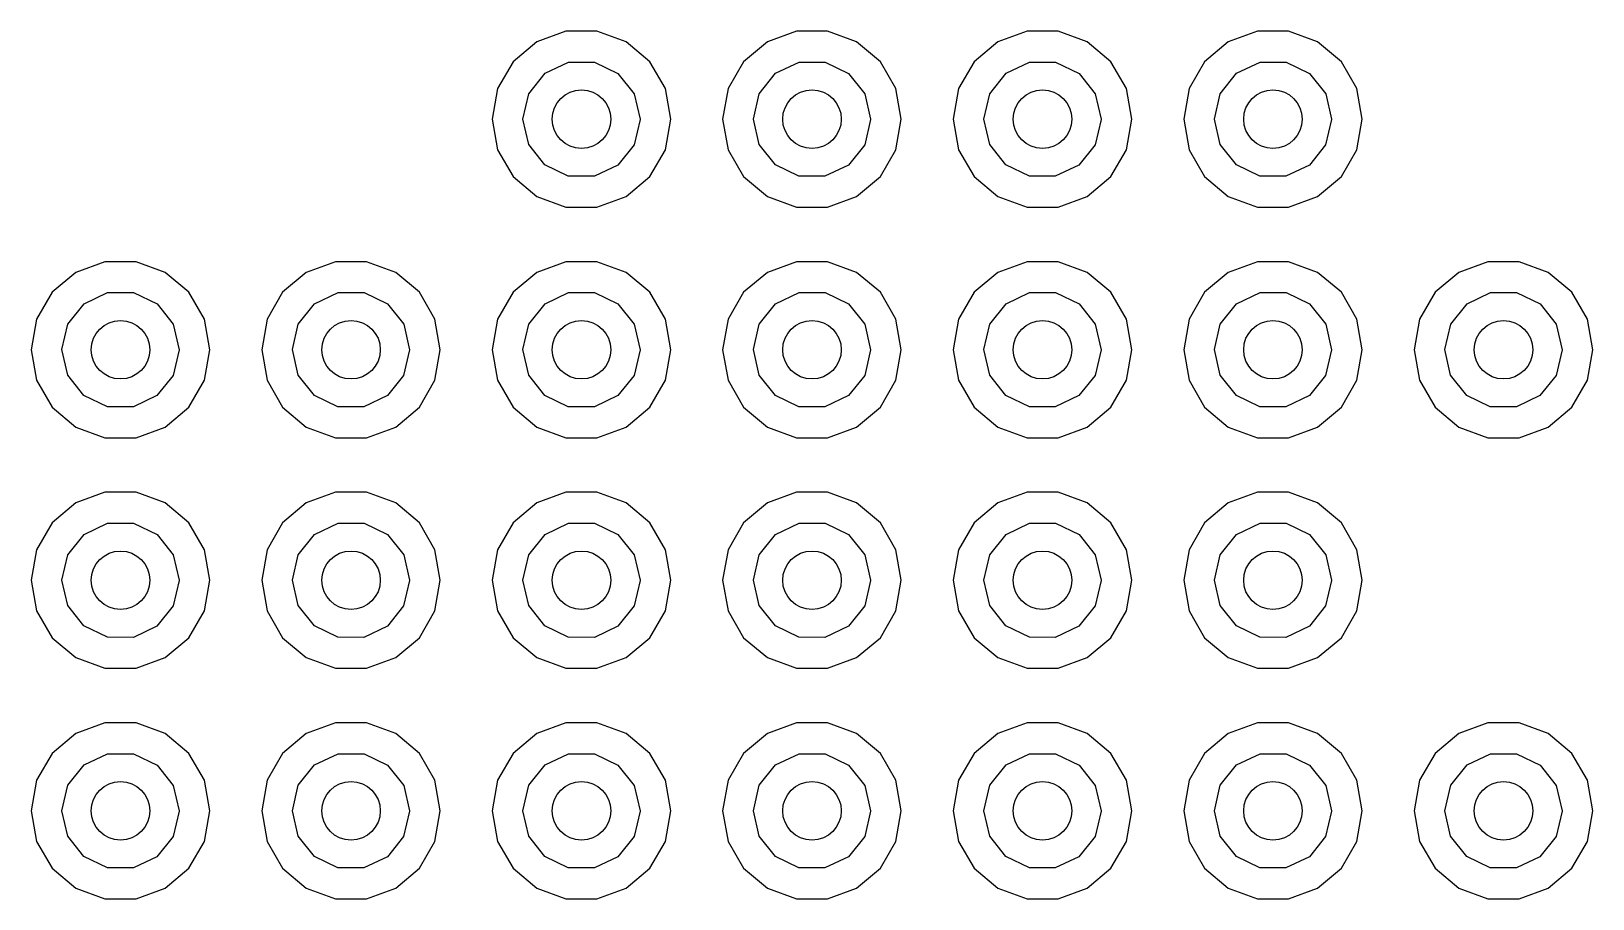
# Model space of a CAD drawing. Extents: x 2.01 to 4.77, y -4.11 to -1.35.
# Drawn here: x 2.9071 to 3.1205, y -2.6911 to -2.5726 of the extents above; entities that cross this region are included whole.
import ezdxf

# ---------------------------------------------------------------- set-up
doc = ezdxf.new("R2010")
doc.units = 0
doc.header["$MEASUREMENT"] = 0
doc.layers.add('BLACK', color=7, linetype='CONTINUOUS')

msp = doc.modelspace()

# ---------------------------------------------------------------- linework, layer by layer
at = {"layer": 'BLACK', "linetype": 'CONTINUOUS'}
for p, q in [((2.98016, -2.57263), (2.97618, -2.57408)), ((2.9844, -2.57263), (2.98016, -2.57263)), ((2.98839, -2.57408), (2.9844, -2.57263)), ((3.01166, -2.57263), (3.00768, -2.57408)), ((3.0159, -2.57263), (3.01166, -2.57263)), ((3.01988, -2.57408), (3.0159, -2.57263)), ((3.04316, -2.57263), (3.03917, -2.57408)), ((3.0474, -2.57263), (3.04316, -2.57263)), ((3.05138, -2.57408), (3.0474, -2.57263)), ((3.07465, -2.57263), (3.07067, -2.57408)), ((3.07889, -2.57263), (3.07465, -2.57263)), ((3.08287, -2.57408), (3.07889, -2.57263)), ((2.97618, -2.57408), (2.97293, -2.5768)), ((2.99163, -2.5768), (2.98839, -2.57408)), ((3.00768, -2.57408), (3.00443, -2.5768)), ((3.02313, -2.5768), (3.01988, -2.57408)), ((3.03917, -2.57408), (3.03593, -2.5768)), ((3.05463, -2.5768), (3.05138, -2.57408)), ((3.07067, -2.57408), (3.06742, -2.5768)), ((3.08612, -2.5768), (3.08287, -2.57408)), ((2.97293, -2.5768), (2.97081, -2.58047)), ((2.9773, -2.57838), (2.98051, -2.57684)), ((2.98051, -2.57684), (2.98407, -2.57685)), ((2.98407, -2.57685), (2.98727, -2.57839)), ((2.99375, -2.58047), (2.99163, -2.5768)), ((3.00443, -2.5768), (3.00231, -2.58047)), ((3.0088, -2.57838), (3.01201, -2.57684)), ((3.01201, -2.57684), (3.01557, -2.57685)), ((3.01557, -2.57685), (3.01877, -2.57839)), ((3.02525, -2.58047), (3.02313, -2.5768)), ((3.03593, -2.5768), (3.03381, -2.58047)), ((3.0403, -2.57838), (3.0435, -2.57684)), ((3.0435, -2.57684), (3.04706, -2.57685)), ((3.04706, -2.57685), (3.05027, -2.57839)), ((3.05674, -2.58047), (3.05463, -2.5768)), ((3.06742, -2.5768), (3.0653, -2.58047)), ((3.07179, -2.57838), (3.075, -2.57684)), ((3.075, -2.57684), (3.07856, -2.57685)), ((3.07856, -2.57685), (3.08176, -2.57839)), ((3.08824, -2.58047), (3.08612, -2.5768)), ((2.97508, -2.58116), (2.9773, -2.57838)), ((2.98727, -2.57839), (2.98949, -2.58118)), ((3.00658, -2.58116), (3.0088, -2.57838)), ((3.01877, -2.57839), (3.02099, -2.58118)), ((3.03807, -2.58116), (3.0403, -2.57838)), ((3.05027, -2.57839), (3.05248, -2.58118)), ((3.06957, -2.58116), (3.07179, -2.57838)), ((3.08176, -2.57839), (3.08398, -2.58118)), ((2.97081, -2.58047), (2.97008, -2.58465)), ((2.97428, -2.58463), (2.97508, -2.58116)), ((2.98949, -2.58118), (2.99028, -2.58465)), ((2.99449, -2.58465), (2.99375, -2.58047)), ((3.00231, -2.58047), (3.00157, -2.58465)), ((3.00578, -2.58463), (3.00658, -2.58116)), ((3.02099, -2.58118), (3.02178, -2.58465)), ((3.02598, -2.58465), (3.02525, -2.58047)), ((3.03381, -2.58047), (3.03307, -2.58465)), ((3.03728, -2.58463), (3.03807, -2.58116)), ((3.05248, -2.58118), (3.05328, -2.58465)), ((3.05748, -2.58465), (3.05674, -2.58047)), ((3.0653, -2.58047), (3.06457, -2.58465)), ((3.06877, -2.58463), (3.06957, -2.58116)), ((3.08398, -2.58118), (3.08477, -2.58465)), ((3.08898, -2.58465), (3.08824, -2.58047)), ((2.97008, -2.58465), (2.97081, -2.58882)), ((2.97507, -2.5881), (2.97428, -2.58463)), ((2.99028, -2.58467), (2.98948, -2.58814)), ((2.99028, -2.58465), (2.99028, -2.58467)), ((2.99375, -2.58882), (2.99449, -2.58465)), ((3.00157, -2.58465), (3.00231, -2.58882)), ((3.00656, -2.5881), (3.00578, -2.58463)), ((3.02178, -2.58467), (3.02098, -2.58814)), ((3.02178, -2.58465), (3.02178, -2.58467)), ((3.02525, -2.58882), (3.02598, -2.58465)), ((3.03307, -2.58465), (3.03381, -2.58882)), ((3.03806, -2.5881), (3.03728, -2.58463)), ((3.05328, -2.58467), (3.05247, -2.58814)), ((3.05328, -2.58465), (3.05328, -2.58467)), ((3.05674, -2.58882), (3.05748, -2.58465)), ((3.06457, -2.58465), (3.0653, -2.58882)), ((3.06956, -2.5881), (3.06877, -2.58463)), ((3.08477, -2.58467), (3.08397, -2.58814)), ((3.08477, -2.58465), (3.08477, -2.58467)), ((3.08824, -2.58882), (3.08898, -2.58465)), ((2.97728, -2.59089), (2.97507, -2.5881)), ((2.98948, -2.58814), (2.98725, -2.59092)), ((3.00878, -2.59089), (3.00656, -2.5881)), ((3.02098, -2.58814), (3.01875, -2.59092)), ((3.04027, -2.59089), (3.03806, -2.5881)), ((3.05247, -2.58814), (3.05024, -2.59092)), ((3.07177, -2.59089), (3.06956, -2.5881)), ((3.08397, -2.58814), (3.08174, -2.59092)), ((2.97081, -2.58882), (2.97293, -2.59249)), ((2.99163, -2.59249), (2.99375, -2.58882)), ((3.00231, -2.58882), (3.00443, -2.59249)), ((3.02313, -2.59249), (3.02525, -2.58882)), ((3.03381, -2.58882), (3.03593, -2.59249)), ((3.05463, -2.59249), (3.05674, -2.58882)), ((3.0653, -2.58882), (3.06742, -2.59249)), ((3.08612, -2.59249), (3.08824, -2.58882)), ((2.97293, -2.59249), (2.97618, -2.59522)), ((2.98048, -2.59244), (2.97728, -2.59089)), ((2.98404, -2.59245), (2.98048, -2.59244)), ((2.98725, -2.59092), (2.98404, -2.59245)), ((2.98839, -2.59522), (2.99163, -2.59249)), ((3.00443, -2.59249), (3.00768, -2.59522)), ((3.01198, -2.59244), (3.00878, -2.59089)), ((3.01554, -2.59245), (3.01198, -2.59244)), ((3.01875, -2.59092), (3.01554, -2.59245)), ((3.01988, -2.59522), (3.02313, -2.59249)), ((3.03593, -2.59249), (3.03917, -2.59522)), ((3.04348, -2.59244), (3.04027, -2.59089)), ((3.04703, -2.59245), (3.04348, -2.59244)), ((3.05024, -2.59092), (3.04703, -2.59245)), ((3.05138, -2.59522), (3.05463, -2.59249)), ((3.06742, -2.59249), (3.07067, -2.59522)), ((3.07497, -2.59244), (3.07177, -2.59089)), ((3.07853, -2.59245), (3.07497, -2.59244)), ((3.08174, -2.59092), (3.07853, -2.59245)), ((3.08287, -2.59522), (3.08612, -2.59249)), ((2.97618, -2.59522), (2.98016, -2.59667)), ((2.98016, -2.59667), (2.9844, -2.59667)), ((2.9844, -2.59667), (2.98839, -2.59522)), ((3.00768, -2.59522), (3.01166, -2.59667)), ((3.01166, -2.59667), (3.0159, -2.59667)), ((3.0159, -2.59667), (3.01988, -2.59522)), ((3.03917, -2.59522), (3.04316, -2.59667)), ((3.04316, -2.59667), (3.0474, -2.59667)), ((3.0474, -2.59667), (3.05138, -2.59522)), ((3.07067, -2.59522), (3.07465, -2.59667)), ((3.07465, -2.59667), (3.07889, -2.59667)), ((3.07889, -2.59667), (3.08287, -2.59522)), ((2.91717, -2.60412), (2.91319, -2.60557)), ((2.92141, -2.60412), (2.91717, -2.60412)), ((2.92539, -2.60557), (2.92141, -2.60412)), ((2.94867, -2.60412), (2.94468, -2.60557)), ((2.95291, -2.60412), (2.94867, -2.60412)), ((2.95689, -2.60557), (2.95291, -2.60412)), ((2.98016, -2.60412), (2.97618, -2.60557)), ((2.9844, -2.60412), (2.98016, -2.60412)), ((2.98839, -2.60557), (2.9844, -2.60412)), ((3.01166, -2.60412), (3.00768, -2.60557)), ((3.0159, -2.60412), (3.01166, -2.60412)), ((3.01988, -2.60557), (3.0159, -2.60412)), ((3.04316, -2.60412), (3.03917, -2.60557)), ((3.0474, -2.60412), (3.04316, -2.60412)), ((3.05138, -2.60557), (3.0474, -2.60412)), ((3.07465, -2.60412), (3.07067, -2.60557)), ((3.07889, -2.60412), (3.07465, -2.60412)), ((3.08287, -2.60557), (3.07889, -2.60412)), ((3.10615, -2.60412), (3.10217, -2.60557)), ((3.11039, -2.60412), (3.10615, -2.60412)), ((3.11437, -2.60557), (3.11039, -2.60412)), ((2.91319, -2.60557), (2.90994, -2.6083)), ((2.92864, -2.6083), (2.92539, -2.60557)), ((2.94468, -2.60557), (2.94144, -2.6083)), ((2.96014, -2.6083), (2.95689, -2.60557)), ((2.97618, -2.60557), (2.97293, -2.6083)), ((2.99163, -2.6083), (2.98839, -2.60557)), ((3.00768, -2.60557), (3.00443, -2.6083)), ((3.02313, -2.6083), (3.01988, -2.60557)), ((3.03917, -2.60557), (3.03593, -2.6083)), ((3.05463, -2.6083), (3.05138, -2.60557)), ((3.07067, -2.60557), (3.06742, -2.6083)), ((3.08612, -2.6083), (3.08287, -2.60557)), ((3.10217, -2.60557), (3.09892, -2.6083)), ((3.11762, -2.6083), (3.11437, -2.60557)), ((2.90994, -2.6083), (2.90782, -2.61197)), ((2.91431, -2.60988), (2.91752, -2.60834)), ((2.91752, -2.60834), (2.92108, -2.60834)), ((2.92108, -2.60834), (2.92428, -2.60989)), ((2.93076, -2.61197), (2.92864, -2.6083)), ((2.94144, -2.6083), (2.93932, -2.61197)), ((2.94581, -2.60988), (2.94902, -2.60834)), ((2.94902, -2.60834), (2.95257, -2.60834)), ((2.95257, -2.60834), (2.95578, -2.60989)), ((2.96226, -2.61197), (2.96014, -2.6083)), ((2.97293, -2.6083), (2.97081, -2.61197)), ((2.9773, -2.60988), (2.98051, -2.60834)), ((2.98051, -2.60834), (2.98407, -2.60834)), ((2.98407, -2.60834), (2.98727, -2.60989)), ((2.99375, -2.61197), (2.99163, -2.6083)), ((3.00443, -2.6083), (3.00231, -2.61197)), ((3.0088, -2.60988), (3.01201, -2.60834)), ((3.01201, -2.60834), (3.01557, -2.60834)), ((3.01557, -2.60834), (3.01877, -2.60989)), ((3.02525, -2.61197), (3.02313, -2.6083)), ((3.03593, -2.6083), (3.03381, -2.61197)), ((3.0403, -2.60988), (3.0435, -2.60834)), ((3.0435, -2.60834), (3.04706, -2.60834)), ((3.04706, -2.60834), (3.05027, -2.60989)), ((3.05674, -2.61197), (3.05463, -2.6083)), ((3.06742, -2.6083), (3.0653, -2.61197)), ((3.07179, -2.60988), (3.075, -2.60834)), ((3.075, -2.60834), (3.07856, -2.60834)), ((3.07856, -2.60834), (3.08176, -2.60989)), ((3.08824, -2.61197), (3.08612, -2.6083)), ((3.09892, -2.6083), (3.0968, -2.61197)), ((3.10329, -2.60988), (3.1065, -2.60834)), ((3.1065, -2.60834), (3.11005, -2.60834)), ((3.11005, -2.60834), (3.11326, -2.60989)), ((3.11974, -2.61197), (3.11762, -2.6083)), ((2.91209, -2.61266), (2.91431, -2.60988)), ((2.92428, -2.60989), (2.9265, -2.61267)), ((2.94358, -2.61266), (2.94581, -2.60988)), ((2.95578, -2.60989), (2.958, -2.61267)), ((2.97508, -2.61266), (2.9773, -2.60988)), ((2.98727, -2.60989), (2.98949, -2.61267)), ((3.00658, -2.61266), (3.0088, -2.60988)), ((3.01877, -2.60989), (3.02099, -2.61267)), ((3.03807, -2.61266), (3.0403, -2.60988)), ((3.05027, -2.60989), (3.05248, -2.61267)), ((3.06957, -2.61266), (3.07179, -2.60988)), ((3.08176, -2.60989), (3.08398, -2.61267)), ((3.10107, -2.61266), (3.10329, -2.60988)), ((3.11326, -2.60989), (3.11548, -2.61267)), ((2.90782, -2.61197), (2.90709, -2.61614)), ((2.91129, -2.61613), (2.91209, -2.61266)), ((2.9265, -2.61267), (2.92729, -2.61614)), ((2.9315, -2.61614), (2.93076, -2.61197)), ((2.93932, -2.61197), (2.93858, -2.61614)), ((2.94279, -2.61613), (2.94358, -2.61266)), ((2.958, -2.61267), (2.95879, -2.61614)), ((2.96299, -2.61614), (2.96226, -2.61197)), ((2.97081, -2.61197), (2.97008, -2.61614)), ((2.97428, -2.61613), (2.97508, -2.61266)), ((2.98949, -2.61267), (2.99028, -2.61614)), ((2.99449, -2.61614), (2.99375, -2.61197)), ((3.00231, -2.61197), (3.00157, -2.61614)), ((3.00578, -2.61613), (3.00658, -2.61266)), ((3.02099, -2.61267), (3.02178, -2.61614)), ((3.02598, -2.61614), (3.02525, -2.61197)), ((3.03381, -2.61197), (3.03307, -2.61614)), ((3.03728, -2.61613), (3.03807, -2.61266)), ((3.05248, -2.61267), (3.05328, -2.61614)), ((3.05748, -2.61614), (3.05674, -2.61197)), ((3.0653, -2.61197), (3.06457, -2.61614)), ((3.06877, -2.61613), (3.06957, -2.61266)), ((3.08398, -2.61267), (3.08477, -2.61614)), ((3.08898, -2.61614), (3.08824, -2.61197)), ((3.0968, -2.61197), (3.09606, -2.61614)), ((3.10027, -2.61613), (3.10107, -2.61266)), ((3.11548, -2.61267), (3.11627, -2.61614)), ((3.12047, -2.61614), (3.11974, -2.61197)), ((2.90709, -2.61614), (2.90782, -2.62032)), ((2.91208, -2.6196), (2.91129, -2.61613)), ((2.92729, -2.61617), (2.92649, -2.61964)), ((2.92729, -2.61614), (2.92729, -2.61617)), ((2.93076, -2.62032), (2.9315, -2.61614)), ((2.93858, -2.61614), (2.93932, -2.62032)), ((2.94357, -2.6196), (2.94279, -2.61613)), ((2.95879, -2.61617), (2.95798, -2.61964)), ((2.95879, -2.61614), (2.95879, -2.61617)), ((2.96226, -2.62032), (2.96299, -2.61614)), ((2.97008, -2.61614), (2.97081, -2.62032)), ((2.97507, -2.6196), (2.97428, -2.61613)), ((2.99028, -2.61617), (2.98948, -2.61964)), ((2.99028, -2.61614), (2.99028, -2.61617)), ((2.99375, -2.62032), (2.99449, -2.61614)), ((3.00157, -2.61614), (3.00231, -2.62032)), ((3.00656, -2.6196), (3.00578, -2.61613)), ((3.02178, -2.61617), (3.02098, -2.61964)), ((3.02178, -2.61614), (3.02178, -2.61617)), ((3.02525, -2.62032), (3.02598, -2.61614)), ((3.03307, -2.61614), (3.03381, -2.62032)), ((3.03806, -2.6196), (3.03728, -2.61613)), ((3.05328, -2.61617), (3.05247, -2.61964)), ((3.05328, -2.61614), (3.05328, -2.61617)), ((3.05674, -2.62032), (3.05748, -2.61614)), ((3.06457, -2.61614), (3.0653, -2.62032)), ((3.06956, -2.6196), (3.06877, -2.61613)), ((3.08477, -2.61617), (3.08397, -2.61964)), ((3.08477, -2.61614), (3.08477, -2.61617)), ((3.08824, -2.62032), (3.08898, -2.61614)), ((3.09606, -2.61614), (3.0968, -2.62032)), ((3.10105, -2.6196), (3.10027, -2.61613)), ((3.11627, -2.61617), (3.11546, -2.61964)), ((3.11627, -2.61614), (3.11627, -2.61617)), ((3.11974, -2.62032), (3.12047, -2.61614)), ((2.91429, -2.62239), (2.91208, -2.6196)), ((2.92649, -2.61964), (2.92426, -2.62241)), ((2.94579, -2.62239), (2.94357, -2.6196)), ((2.95798, -2.61964), (2.95576, -2.62241)), ((2.97728, -2.62239), (2.97507, -2.6196)), ((2.98948, -2.61964), (2.98725, -2.62241)), ((3.00878, -2.62239), (3.00656, -2.6196)), ((3.02098, -2.61964), (3.01875, -2.62241)), ((3.04027, -2.62239), (3.03806, -2.6196)), ((3.05247, -2.61964), (3.05024, -2.62241)), ((3.07177, -2.62239), (3.06956, -2.6196)), ((3.08397, -2.61964), (3.08174, -2.62241)), ((3.10327, -2.62239), (3.10105, -2.6196)), ((3.11546, -2.61964), (3.11324, -2.62241)), ((2.90782, -2.62032), (2.90994, -2.62399)), ((2.91749, -2.62394), (2.91429, -2.62239)), ((2.92426, -2.62241), (2.92105, -2.62395)), ((2.92864, -2.62399), (2.93076, -2.62032)), ((2.93932, -2.62032), (2.94144, -2.62399)), ((2.94899, -2.62394), (2.94579, -2.62239)), ((2.95576, -2.62241), (2.95255, -2.62395)), ((2.96014, -2.62399), (2.96226, -2.62032)), ((2.97081, -2.62032), (2.97293, -2.62399)), ((2.98048, -2.62394), (2.97728, -2.62239)), ((2.98725, -2.62241), (2.98404, -2.62395)), ((2.99163, -2.62399), (2.99375, -2.62032)), ((3.00231, -2.62032), (3.00443, -2.62399)), ((3.01198, -2.62394), (3.00878, -2.62239)), ((3.01875, -2.62241), (3.01554, -2.62395)), ((3.02313, -2.62399), (3.02525, -2.62032)), ((3.03381, -2.62032), (3.03593, -2.62399)), ((3.04348, -2.62394), (3.04027, -2.62239)), ((3.05024, -2.62241), (3.04703, -2.62395)), ((3.05463, -2.62399), (3.05674, -2.62032)), ((3.0653, -2.62032), (3.06742, -2.62399)), ((3.07497, -2.62394), (3.07177, -2.62239)), ((3.08174, -2.62241), (3.07853, -2.62395)), ((3.08612, -2.62399), (3.08824, -2.62032)), ((3.0968, -2.62032), (3.09892, -2.62399)), ((3.10647, -2.62394), (3.10327, -2.62239)), ((3.11324, -2.62241), (3.11003, -2.62395)), ((3.11762, -2.62399), (3.11974, -2.62032)), ((2.90994, -2.62399), (2.91319, -2.62671)), ((2.92105, -2.62395), (2.91749, -2.62394)), ((2.92539, -2.62671), (2.92864, -2.62399)), ((2.94144, -2.62399), (2.94468, -2.62671)), ((2.95255, -2.62395), (2.94899, -2.62394)), ((2.95689, -2.62671), (2.96014, -2.62399)), ((2.97293, -2.62399), (2.97618, -2.62671)), ((2.98404, -2.62395), (2.98048, -2.62394)), ((2.98839, -2.62671), (2.99163, -2.62399)), ((3.00443, -2.62399), (3.00768, -2.62671)), ((3.01554, -2.62395), (3.01198, -2.62394)), ((3.01988, -2.62671), (3.02313, -2.62399)), ((3.03593, -2.62399), (3.03917, -2.62671)), ((3.04703, -2.62395), (3.04348, -2.62394)), ((3.05138, -2.62671), (3.05463, -2.62399)), ((3.06742, -2.62399), (3.07067, -2.62671)), ((3.07853, -2.62395), (3.07497, -2.62394)), ((3.08287, -2.62671), (3.08612, -2.62399)), ((3.09892, -2.62399), (3.10217, -2.62671)), ((3.11003, -2.62395), (3.10647, -2.62394)), ((3.11437, -2.62671), (3.11762, -2.62399)), ((2.91319, -2.62671), (2.91717, -2.62816)), ((2.91717, -2.62816), (2.92141, -2.62816)), ((2.92141, -2.62816), (2.92539, -2.62671)), ((2.94468, -2.62671), (2.94867, -2.62816)), ((2.94867, -2.62816), (2.95291, -2.62816)), ((2.95291, -2.62816), (2.95689, -2.62671)), ((2.97618, -2.62671), (2.98016, -2.62816)), ((2.98016, -2.62816), (2.9844, -2.62816)), ((2.9844, -2.62816), (2.98839, -2.62671)), ((3.00768, -2.62671), (3.01166, -2.62816)), ((3.01166, -2.62816), (3.0159, -2.62816)), ((3.0159, -2.62816), (3.01988, -2.62671)), ((3.03917, -2.62671), (3.04316, -2.62816)), ((3.04316, -2.62816), (3.0474, -2.62816)), ((3.0474, -2.62816), (3.05138, -2.62671)), ((3.07067, -2.62671), (3.07465, -2.62816)), ((3.07465, -2.62816), (3.07889, -2.62816)), ((3.07889, -2.62816), (3.08287, -2.62671)), ((3.10217, -2.62671), (3.10615, -2.62816)), ((3.10615, -2.62816), (3.11039, -2.62816)), ((3.11039, -2.62816), (3.11437, -2.62671)), ((2.91319, -2.63707), (2.90994, -2.63979)), ((2.91717, -2.63562), (2.91319, -2.63707)), ((2.92141, -2.63562), (2.91717, -2.63562)), ((2.92539, -2.63707), (2.92141, -2.63562)), ((2.92864, -2.63979), (2.92539, -2.63707)), ((2.94468, -2.63707), (2.94144, -2.63979)), ((2.94867, -2.63562), (2.94468, -2.63707)), ((2.95291, -2.63562), (2.94867, -2.63562)), ((2.95689, -2.63707), (2.95291, -2.63562)), ((2.96014, -2.63979), (2.95689, -2.63707)), ((2.97618, -2.63707), (2.97293, -2.63979)), ((2.98016, -2.63562), (2.97618, -2.63707)), ((2.9844, -2.63562), (2.98016, -2.63562)), ((2.98839, -2.63707), (2.9844, -2.63562)), ((2.99163, -2.63979), (2.98839, -2.63707)), ((3.00768, -2.63707), (3.00443, -2.63979)), ((3.01166, -2.63562), (3.00768, -2.63707)), ((3.0159, -2.63562), (3.01166, -2.63562)), ((3.01988, -2.63707), (3.0159, -2.63562)), ((3.02313, -2.63979), (3.01988, -2.63707)), ((3.03917, -2.63707), (3.03593, -2.63979)), ((3.04316, -2.63562), (3.03917, -2.63707)), ((3.0474, -2.63562), (3.04316, -2.63562)), ((3.05138, -2.63707), (3.0474, -2.63562)), ((3.05463, -2.63979), (3.05138, -2.63707)), ((3.07067, -2.63707), (3.06742, -2.63979)), ((3.07465, -2.63562), (3.07067, -2.63707)), ((3.07889, -2.63562), (3.07465, -2.63562)), ((3.08287, -2.63707), (3.07889, -2.63562)), ((3.08612, -2.63979), (3.08287, -2.63707)), ((2.90994, -2.63979), (2.90782, -2.64346)), ((2.91209, -2.64416), (2.91431, -2.64138)), ((2.91431, -2.64138), (2.91752, -2.63984)), ((2.91752, -2.63984), (2.92108, -2.63984)), ((2.92108, -2.63984), (2.92428, -2.64139)), ((2.92428, -2.64139), (2.9265, -2.64417)), ((2.93076, -2.64346), (2.92864, -2.63979)), ((2.94144, -2.63979), (2.93932, -2.64346)), ((2.94358, -2.64416), (2.94581, -2.64138)), ((2.94581, -2.64138), (2.94902, -2.63984)), ((2.94902, -2.63984), (2.95257, -2.63984)), ((2.95257, -2.63984), (2.95578, -2.64139)), ((2.95578, -2.64139), (2.958, -2.64417)), ((2.96226, -2.64346), (2.96014, -2.63979)), ((2.97293, -2.63979), (2.97081, -2.64346)), ((2.97508, -2.64416), (2.9773, -2.64138)), ((2.9773, -2.64138), (2.98051, -2.63984)), ((2.98051, -2.63984), (2.98407, -2.63984)), ((2.98407, -2.63984), (2.98727, -2.64139)), ((2.98727, -2.64139), (2.98949, -2.64417)), ((2.99375, -2.64346), (2.99163, -2.63979)), ((3.00443, -2.63979), (3.00231, -2.64346)), ((3.00658, -2.64416), (3.0088, -2.64138)), ((3.0088, -2.64138), (3.01201, -2.63984)), ((3.01201, -2.63984), (3.01557, -2.63984)), ((3.01557, -2.63984), (3.01877, -2.64139)), ((3.01877, -2.64139), (3.02099, -2.64417)), ((3.02525, -2.64346), (3.02313, -2.63979)), ((3.03593, -2.63979), (3.03381, -2.64346)), ((3.03807, -2.64416), (3.0403, -2.64138)), ((3.0403, -2.64138), (3.0435, -2.63984)), ((3.0435, -2.63984), (3.04706, -2.63984)), ((3.04706, -2.63984), (3.05027, -2.64139)), ((3.05027, -2.64139), (3.05248, -2.64417)), ((3.05674, -2.64346), (3.05463, -2.63979)), ((3.06742, -2.63979), (3.0653, -2.64346)), ((3.06957, -2.64416), (3.07179, -2.64138)), ((3.07179, -2.64138), (3.075, -2.63984)), ((3.075, -2.63984), (3.07856, -2.63984)), ((3.07856, -2.63984), (3.08176, -2.64139)), ((3.08176, -2.64139), (3.08398, -2.64417)), ((3.08824, -2.64346), (3.08612, -2.63979)), ((2.90782, -2.64346), (2.90709, -2.64764)), ((2.9315, -2.64764), (2.93076, -2.64346)), ((2.93932, -2.64346), (2.93858, -2.64764)), ((2.96299, -2.64764), (2.96226, -2.64346)), ((2.97081, -2.64346), (2.97008, -2.64764)), ((2.99449, -2.64764), (2.99375, -2.64346)), ((3.00231, -2.64346), (3.00157, -2.64764)), ((3.02598, -2.64764), (3.02525, -2.64346)), ((3.03381, -2.64346), (3.03307, -2.64764)), ((3.05748, -2.64764), (3.05674, -2.64346)), ((3.0653, -2.64346), (3.06457, -2.64764)), ((3.08898, -2.64764), (3.08824, -2.64346)), ((2.91129, -2.64762), (2.91209, -2.64416)), ((2.9265, -2.64417), (2.92729, -2.64764)), ((2.94279, -2.64762), (2.94358, -2.64416)), ((2.958, -2.64417), (2.95879, -2.64764)), ((2.97428, -2.64762), (2.97508, -2.64416)), ((2.98949, -2.64417), (2.99028, -2.64764)), ((3.00578, -2.64762), (3.00658, -2.64416)), ((3.02099, -2.64417), (3.02178, -2.64764)), ((3.03728, -2.64762), (3.03807, -2.64416)), ((3.05248, -2.64417), (3.05328, -2.64764)), ((3.06877, -2.64762), (3.06957, -2.64416)), ((3.08398, -2.64417), (3.08477, -2.64764)), ((2.90709, -2.64764), (2.90782, -2.65181)), ((2.91208, -2.65109), (2.91129, -2.64762)), ((2.92729, -2.64767), (2.92649, -2.65113)), ((2.92729, -2.64764), (2.92729, -2.64767)), ((2.93076, -2.65181), (2.9315, -2.64764)), ((2.93858, -2.64764), (2.93932, -2.65181)), ((2.94357, -2.65109), (2.94279, -2.64762)), ((2.95879, -2.64767), (2.95798, -2.65113)), ((2.95879, -2.64764), (2.95879, -2.64767)), ((2.96226, -2.65181), (2.96299, -2.64764)), ((2.97008, -2.64764), (2.97081, -2.65181)), ((2.97507, -2.65109), (2.97428, -2.64762)), ((2.99028, -2.64767), (2.98948, -2.65113)), ((2.99028, -2.64764), (2.99028, -2.64767)), ((2.99375, -2.65181), (2.99449, -2.64764)), ((3.00157, -2.64764), (3.00231, -2.65181)), ((3.00656, -2.65109), (3.00578, -2.64762)), ((3.02178, -2.64767), (3.02098, -2.65113)), ((3.02178, -2.64764), (3.02178, -2.64767)), ((3.02525, -2.65181), (3.02598, -2.64764)), ((3.03307, -2.64764), (3.03381, -2.65181)), ((3.03806, -2.65109), (3.03728, -2.64762)), ((3.05328, -2.64767), (3.05247, -2.65113)), ((3.05328, -2.64764), (3.05328, -2.64767)), ((3.05674, -2.65181), (3.05748, -2.64764)), ((3.06457, -2.64764), (3.0653, -2.65181)), ((3.06956, -2.65109), (3.06877, -2.64762)), ((3.08477, -2.64767), (3.08397, -2.65113)), ((3.08477, -2.64764), (3.08477, -2.64767)), ((3.08824, -2.65181), (3.08898, -2.64764)), ((2.90782, -2.65181), (2.90994, -2.65548)), ((2.91429, -2.65388), (2.91208, -2.65109)), ((2.92649, -2.65113), (2.92426, -2.65391)), ((2.92864, -2.65548), (2.93076, -2.65181)), ((2.93932, -2.65181), (2.94144, -2.65548)), ((2.94579, -2.65388), (2.94357, -2.65109)), ((2.95798, -2.65113), (2.95576, -2.65391)), ((2.96014, -2.65548), (2.96226, -2.65181)), ((2.97081, -2.65181), (2.97293, -2.65548)), ((2.97728, -2.65388), (2.97507, -2.65109)), ((2.98948, -2.65113), (2.98725, -2.65391)), ((2.99163, -2.65548), (2.99375, -2.65181)), ((3.00231, -2.65181), (3.00443, -2.65548)), ((3.00878, -2.65388), (3.00656, -2.65109)), ((3.02098, -2.65113), (3.01875, -2.65391)), ((3.02313, -2.65548), (3.02525, -2.65181)), ((3.03381, -2.65181), (3.03593, -2.65548)), ((3.04027, -2.65388), (3.03806, -2.65109)), ((3.05247, -2.65113), (3.05024, -2.65391)), ((3.05463, -2.65548), (3.05674, -2.65181)), ((3.0653, -2.65181), (3.06742, -2.65548)), ((3.07177, -2.65388), (3.06956, -2.65109)), ((3.08397, -2.65113), (3.08174, -2.65391)), ((3.08612, -2.65548), (3.08824, -2.65181)), ((2.91749, -2.65543), (2.91429, -2.65388)), ((2.92426, -2.65391), (2.92105, -2.65544)), ((2.94899, -2.65543), (2.94579, -2.65388)), ((2.95576, -2.65391), (2.95255, -2.65544)), ((2.98048, -2.65543), (2.97728, -2.65388)), ((2.98725, -2.65391), (2.98404, -2.65544)), ((3.01198, -2.65543), (3.00878, -2.65388)), ((3.01875, -2.65391), (3.01554, -2.65544)), ((3.04348, -2.65543), (3.04027, -2.65388)), ((3.05024, -2.65391), (3.04703, -2.65544)), ((3.07497, -2.65543), (3.07177, -2.65388)), ((3.08174, -2.65391), (3.07853, -2.65544)), ((2.90994, -2.65548), (2.91319, -2.65821)), ((2.92105, -2.65544), (2.91749, -2.65543)), ((2.92539, -2.65821), (2.92864, -2.65548)), ((2.94144, -2.65548), (2.94468, -2.65821)), ((2.95255, -2.65544), (2.94899, -2.65543)), ((2.95689, -2.65821), (2.96014, -2.65548)), ((2.97293, -2.65548), (2.97618, -2.65821)), ((2.98404, -2.65544), (2.98048, -2.65543)), ((2.98839, -2.65821), (2.99163, -2.65548)), ((3.00443, -2.65548), (3.00768, -2.65821)), ((3.01554, -2.65544), (3.01198, -2.65543)), ((3.01988, -2.65821), (3.02313, -2.65548)), ((3.03593, -2.65548), (3.03917, -2.65821)), ((3.04703, -2.65544), (3.04348, -2.65543)), ((3.05138, -2.65821), (3.05463, -2.65548)), ((3.06742, -2.65548), (3.07067, -2.65821)), ((3.07853, -2.65544), (3.07497, -2.65543)), ((3.08287, -2.65821), (3.08612, -2.65548)), ((2.91319, -2.65821), (2.91717, -2.65966)), ((2.92141, -2.65966), (2.92539, -2.65821)), ((2.94468, -2.65821), (2.94867, -2.65966)), ((2.95291, -2.65966), (2.95689, -2.65821)), ((2.97618, -2.65821), (2.98016, -2.65966)), ((2.9844, -2.65966), (2.98839, -2.65821)), ((3.00768, -2.65821), (3.01166, -2.65966)), ((3.0159, -2.65966), (3.01988, -2.65821)), ((3.03917, -2.65821), (3.04316, -2.65966)), ((3.0474, -2.65966), (3.05138, -2.65821)), ((3.07067, -2.65821), (3.07465, -2.65966)), ((3.07889, -2.65966), (3.08287, -2.65821)), ((2.91717, -2.65966), (2.92141, -2.65966)), ((2.94867, -2.65966), (2.95291, -2.65966)), ((2.98016, -2.65966), (2.9844, -2.65966)), ((3.01166, -2.65966), (3.0159, -2.65966)), ((3.04316, -2.65966), (3.0474, -2.65966)), ((3.07465, -2.65966), (3.07889, -2.65966)), ((2.91717, -2.66711), (2.91319, -2.66856)), ((2.92141, -2.66711), (2.91717, -2.66711)), ((2.92539, -2.66856), (2.92141, -2.66711)), ((2.94867, -2.66711), (2.94468, -2.66856)), ((2.95291, -2.66711), (2.94867, -2.66711)), ((2.95689, -2.66856), (2.95291, -2.66711)), ((2.98016, -2.66711), (2.97618, -2.66856)), ((2.9844, -2.66711), (2.98016, -2.66711)), ((2.98839, -2.66856), (2.9844, -2.66711)), ((3.01166, -2.66711), (3.00768, -2.66856)), ((3.0159, -2.66711), (3.01166, -2.66711)), ((3.01988, -2.66856), (3.0159, -2.66711)), ((3.04316, -2.66711), (3.03917, -2.66856)), ((3.0474, -2.66711), (3.04316, -2.66711)), ((3.05138, -2.66856), (3.0474, -2.66711)), ((3.07465, -2.66711), (3.07067, -2.66856)), ((3.07889, -2.66711), (3.07465, -2.66711)), ((3.08287, -2.66856), (3.07889, -2.66711)), ((3.10615, -2.66711), (3.10217, -2.66856)), ((3.11039, -2.66711), (3.10615, -2.66711)), ((3.11437, -2.66856), (3.11039, -2.66711)), ((2.91319, -2.66856), (2.90994, -2.67129)), ((2.92864, -2.67129), (2.92539, -2.66856)), ((2.94468, -2.66856), (2.94144, -2.67129)), ((2.96014, -2.67129), (2.95689, -2.66856)), ((2.97618, -2.66856), (2.97293, -2.67129)), ((2.99163, -2.67129), (2.98839, -2.66856)), ((3.00768, -2.66856), (3.00443, -2.67129)), ((3.02313, -2.67129), (3.01988, -2.66856)), ((3.03917, -2.66856), (3.03593, -2.67129)), ((3.05463, -2.67129), (3.05138, -2.66856)), ((3.07067, -2.66856), (3.06742, -2.67129)), ((3.08612, -2.67129), (3.08287, -2.66856)), ((3.10217, -2.66856), (3.09892, -2.67129)), ((3.11762, -2.67129), (3.11437, -2.66856)), ((2.90994, -2.67129), (2.90782, -2.67496)), ((2.91431, -2.67287), (2.91752, -2.67133)), ((2.91752, -2.67133), (2.92108, -2.67134)), ((2.92108, -2.67134), (2.92428, -2.67288)), ((2.93076, -2.67496), (2.92864, -2.67129)), ((2.94144, -2.67129), (2.93932, -2.67496)), ((2.94581, -2.67287), (2.94902, -2.67133)), ((2.94902, -2.67133), (2.95257, -2.67134)), ((2.95257, -2.67134), (2.95578, -2.67288)), ((2.96226, -2.67496), (2.96014, -2.67129)), ((2.97293, -2.67129), (2.97081, -2.67496)), ((2.9773, -2.67287), (2.98051, -2.67133)), ((2.98051, -2.67133), (2.98407, -2.67134)), ((2.98407, -2.67134), (2.98727, -2.67288)), ((2.99375, -2.67496), (2.99163, -2.67129)), ((3.00443, -2.67129), (3.00231, -2.67496)), ((3.0088, -2.67287), (3.01201, -2.67133)), ((3.01201, -2.67133), (3.01557, -2.67134)), ((3.01557, -2.67134), (3.01877, -2.67288)), ((3.02525, -2.67496), (3.02313, -2.67129)), ((3.03593, -2.67129), (3.03381, -2.67496)), ((3.0403, -2.67287), (3.0435, -2.67133)), ((3.0435, -2.67133), (3.04706, -2.67134)), ((3.04706, -2.67134), (3.05027, -2.67288)), ((3.05674, -2.67496), (3.05463, -2.67129)), ((3.06742, -2.67129), (3.0653, -2.67496)), ((3.07179, -2.67287), (3.075, -2.67133)), ((3.075, -2.67133), (3.07856, -2.67134)), ((3.07856, -2.67134), (3.08176, -2.67288)), ((3.08824, -2.67496), (3.08612, -2.67129)), ((3.09892, -2.67129), (3.0968, -2.67496)), ((3.10329, -2.67287), (3.1065, -2.67133)), ((3.1065, -2.67133), (3.11005, -2.67134)), ((3.11005, -2.67134), (3.11326, -2.67288)), ((3.11974, -2.67496), (3.11762, -2.67129)), ((2.91209, -2.67565), (2.91431, -2.67287)), ((2.92428, -2.67288), (2.9265, -2.67566)), ((2.94358, -2.67565), (2.94581, -2.67287)), ((2.95578, -2.67288), (2.958, -2.67566)), ((2.97508, -2.67565), (2.9773, -2.67287)), ((2.98727, -2.67288), (2.98949, -2.67566)), ((3.00658, -2.67565), (3.0088, -2.67287)), ((3.01877, -2.67288), (3.02099, -2.67566)), ((3.03807, -2.67565), (3.0403, -2.67287)), ((3.05027, -2.67288), (3.05248, -2.67566)), ((3.06957, -2.67565), (3.07179, -2.67287)), ((3.08176, -2.67288), (3.08398, -2.67566)), ((3.10107, -2.67565), (3.10329, -2.67287)), ((3.11326, -2.67288), (3.11548, -2.67566)), ((2.90782, -2.67496), (2.90709, -2.67913)), ((2.91129, -2.67912), (2.91209, -2.67565)), ((2.9265, -2.67566), (2.92729, -2.67913)), ((2.9315, -2.67913), (2.93076, -2.67496)), ((2.93932, -2.67496), (2.93858, -2.67913)), ((2.94279, -2.67912), (2.94358, -2.67565)), ((2.958, -2.67566), (2.95879, -2.67913)), ((2.96299, -2.67913), (2.96226, -2.67496)), ((2.97081, -2.67496), (2.97008, -2.67913)), ((2.97428, -2.67912), (2.97508, -2.67565)), ((2.98949, -2.67566), (2.99028, -2.67913)), ((2.99449, -2.67913), (2.99375, -2.67496)), ((3.00231, -2.67496), (3.00157, -2.67913)), ((3.00578, -2.67912), (3.00658, -2.67565)), ((3.02099, -2.67566), (3.02178, -2.67913)), ((3.02598, -2.67913), (3.02525, -2.67496)), ((3.03381, -2.67496), (3.03307, -2.67913)), ((3.03728, -2.67912), (3.03807, -2.67565)), ((3.05248, -2.67566), (3.05328, -2.67913)), ((3.05748, -2.67913), (3.05674, -2.67496)), ((3.0653, -2.67496), (3.06457, -2.67913)), ((3.06877, -2.67912), (3.06957, -2.67565)), ((3.08398, -2.67566), (3.08477, -2.67913)), ((3.08898, -2.67913), (3.08824, -2.67496)), ((3.0968, -2.67496), (3.09606, -2.67913)), ((3.10027, -2.67912), (3.10107, -2.67565)), ((3.11548, -2.67566), (3.11627, -2.67913)), ((3.12047, -2.67913), (3.11974, -2.67496)), ((2.90709, -2.67913), (2.90782, -2.68331)), ((2.91208, -2.68259), (2.91129, -2.67912)), ((2.92729, -2.67916), (2.92649, -2.68263)), ((2.92729, -2.67913), (2.92729, -2.67916)), ((2.93076, -2.68331), (2.9315, -2.67913)), ((2.93858, -2.67913), (2.93932, -2.68331)), ((2.94357, -2.68259), (2.94279, -2.67912)), ((2.95879, -2.67916), (2.95798, -2.68263)), ((2.95879, -2.67913), (2.95879, -2.67916)), ((2.96226, -2.68331), (2.96299, -2.67913)), ((2.97008, -2.67913), (2.97081, -2.68331)), ((2.97507, -2.68259), (2.97428, -2.67912)), ((2.99028, -2.67916), (2.98948, -2.68263)), ((2.99028, -2.67913), (2.99028, -2.67916)), ((2.99375, -2.68331), (2.99449, -2.67913)), ((3.00157, -2.67913), (3.00231, -2.68331)), ((3.00656, -2.68259), (3.00578, -2.67912)), ((3.02178, -2.67916), (3.02098, -2.68263)), ((3.02178, -2.67913), (3.02178, -2.67916)), ((3.02525, -2.68331), (3.02598, -2.67913)), ((3.03307, -2.67913), (3.03381, -2.68331)), ((3.03806, -2.68259), (3.03728, -2.67912)), ((3.05328, -2.67916), (3.05247, -2.68263)), ((3.05328, -2.67913), (3.05328, -2.67916)), ((3.05674, -2.68331), (3.05748, -2.67913)), ((3.06457, -2.67913), (3.0653, -2.68331)), ((3.06956, -2.68259), (3.06877, -2.67912)), ((3.08477, -2.67916), (3.08397, -2.68263)), ((3.08477, -2.67913), (3.08477, -2.67916)), ((3.08824, -2.68331), (3.08898, -2.67913)), ((3.09606, -2.67913), (3.0968, -2.68331)), ((3.10105, -2.68259), (3.10027, -2.67912)), ((3.11627, -2.67916), (3.11546, -2.68263)), ((3.11627, -2.67913), (3.11627, -2.67916)), ((3.11974, -2.68331), (3.12047, -2.67913)), ((2.90782, -2.68331), (2.90994, -2.68698)), ((2.91429, -2.68538), (2.91208, -2.68259)), ((2.92649, -2.68263), (2.92426, -2.6854)), ((2.92864, -2.68698), (2.93076, -2.68331)), ((2.93932, -2.68331), (2.94144, -2.68698)), ((2.94579, -2.68538), (2.94357, -2.68259)), ((2.95798, -2.68263), (2.95576, -2.6854)), ((2.96014, -2.68698), (2.96226, -2.68331)), ((2.97081, -2.68331), (2.97293, -2.68698)), ((2.97728, -2.68538), (2.97507, -2.68259)), ((2.98948, -2.68263), (2.98725, -2.6854)), ((2.99163, -2.68698), (2.99375, -2.68331)), ((3.00231, -2.68331), (3.00443, -2.68698)), ((3.00878, -2.68538), (3.00656, -2.68259)), ((3.02098, -2.68263), (3.01875, -2.6854)), ((3.02313, -2.68698), (3.02525, -2.68331)), ((3.03381, -2.68331), (3.03593, -2.68698)), ((3.04027, -2.68538), (3.03806, -2.68259)), ((3.05247, -2.68263), (3.05024, -2.6854)), ((3.05463, -2.68698), (3.05674, -2.68331)), ((3.0653, -2.68331), (3.06742, -2.68698)), ((3.07177, -2.68538), (3.06956, -2.68259)), ((3.08397, -2.68263), (3.08174, -2.6854)), ((3.08612, -2.68698), (3.08824, -2.68331)), ((3.0968, -2.68331), (3.09892, -2.68698)), ((3.10327, -2.68538), (3.10105, -2.68259)), ((3.11546, -2.68263), (3.11324, -2.6854)), ((3.11762, -2.68698), (3.11974, -2.68331)), ((2.91749, -2.68693), (2.91429, -2.68538)), ((2.92426, -2.6854), (2.92105, -2.68694)), ((2.94899, -2.68693), (2.94579, -2.68538)), ((2.95576, -2.6854), (2.95255, -2.68694)), ((2.98048, -2.68693), (2.97728, -2.68538)), ((2.98725, -2.6854), (2.98404, -2.68694)), ((3.01198, -2.68693), (3.00878, -2.68538)), ((3.01875, -2.6854), (3.01554, -2.68694)), ((3.04348, -2.68693), (3.04027, -2.68538)), ((3.05024, -2.6854), (3.04703, -2.68694)), ((3.07497, -2.68693), (3.07177, -2.68538)), ((3.08174, -2.6854), (3.07853, -2.68694)), ((3.10647, -2.68693), (3.10327, -2.68538)), ((3.11324, -2.6854), (3.11003, -2.68694)), ((2.90994, -2.68698), (2.91319, -2.6897)), ((2.92105, -2.68694), (2.91749, -2.68693)), ((2.92539, -2.6897), (2.92864, -2.68698)), ((2.94144, -2.68698), (2.94468, -2.6897)), ((2.95255, -2.68694), (2.94899, -2.68693)), ((2.95689, -2.6897), (2.96014, -2.68698)), ((2.97293, -2.68698), (2.97618, -2.6897)), ((2.98404, -2.68694), (2.98048, -2.68693)), ((2.98839, -2.6897), (2.99163, -2.68698)), ((3.00443, -2.68698), (3.00768, -2.6897)), ((3.01554, -2.68694), (3.01198, -2.68693)), ((3.01988, -2.6897), (3.02313, -2.68698)), ((3.03593, -2.68698), (3.03917, -2.6897)), ((3.04703, -2.68694), (3.04348, -2.68693)), ((3.05138, -2.6897), (3.05463, -2.68698)), ((3.06742, -2.68698), (3.07067, -2.6897)), ((3.07853, -2.68694), (3.07497, -2.68693)), ((3.08287, -2.6897), (3.08612, -2.68698)), ((3.09892, -2.68698), (3.10217, -2.6897)), ((3.11003, -2.68694), (3.10647, -2.68693)), ((3.11437, -2.6897), (3.11762, -2.68698)), ((2.91319, -2.6897), (2.91717, -2.69115)), ((2.92141, -2.69115), (2.92539, -2.6897)), ((2.94468, -2.6897), (2.94867, -2.69115)), ((2.95291, -2.69115), (2.95689, -2.6897)), ((2.97618, -2.6897), (2.98016, -2.69115)), ((2.9844, -2.69115), (2.98839, -2.6897)), ((3.00768, -2.6897), (3.01166, -2.69115)), ((3.0159, -2.69115), (3.01988, -2.6897)), ((3.03917, -2.6897), (3.04316, -2.69115)), ((3.0474, -2.69115), (3.05138, -2.6897)), ((3.07067, -2.6897), (3.07465, -2.69115)), ((3.07889, -2.69115), (3.08287, -2.6897)), ((3.10217, -2.6897), (3.10615, -2.69115)), ((3.11039, -2.69115), (3.11437, -2.6897)), ((2.91717, -2.69115), (2.92141, -2.69115)), ((2.94867, -2.69115), (2.95291, -2.69115)), ((2.98016, -2.69115), (2.9844, -2.69115)), ((3.01166, -2.69115), (3.0159, -2.69115)), ((3.04316, -2.69115), (3.0474, -2.69115)), ((3.07465, -2.69115), (3.07889, -2.69115)), ((3.10615, -2.69115), (3.11039, -2.69115))]:
    msp.add_line(p, q, dxfattribs=at)
at = {"layer": 'BLACK'}
for centre in [(2.98228, -2.58465), (3.01378, -2.58465), (3.04528, -2.58465), (3.07677, -2.58465), (2.91929, -2.61614), (2.95079, -2.61614), (2.98228, -2.61614), (3.01378, -2.61614), (3.04528, -2.61614), (3.07677, -2.61614), (3.10827, -2.61614), (2.91929, -2.64764), (2.95079, -2.64764), (2.98228, -2.64764), (3.01378, -2.64764), (3.04528, -2.64764), (3.07677, -2.64764), (2.91929, -2.67913), (2.95079, -2.67913), (2.98228, -2.67913), (3.01378, -2.67913), (3.04528, -2.67913), (3.07677, -2.67913), (3.10827, -2.67913)]:
    msp.add_circle(centre, 0.004, dxfattribs=at)

doc.saveas('drawing.dxf')
